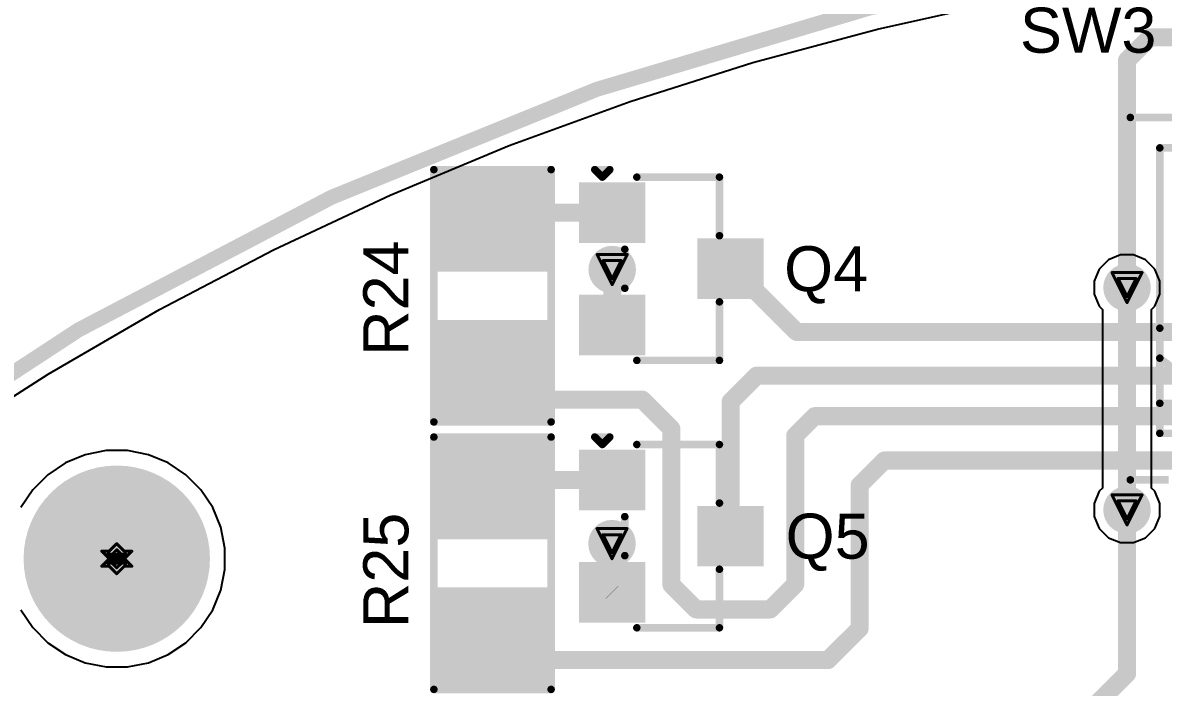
# Model space of a CAD drawing. Header units: inches. Extents: x 29 to 267, y 155 to 337.
# Drawn here: x 63.84 to 83.12, y 264.38 to 275.61 of the extents above; entities that cross this region are included whole.
import ezdxf

# ---------------------------------------------------------------- set-up
doc = ezdxf.new("R2010")
doc.units = ezdxf.units.IN
for name, color, linetype in [('Board Outline', 216, 'Continuous'), ('Bottom Layer', 5, 'Continuous'), ('Bottom Solder', 6, 'Continuous'), ('Drill Drawing', 1, 'Continuous'), ('Pad Holes', 156, 'Continuous'), ('Top Layer', 1, 'Continuous'), ('Top Overlay', 2, 'Continuous'), ('Top Paste', 8, 'Continuous'), ('Top Solder', 216, 'Continuous'), ('Via Holes', 16, 'Continuous')]:
    doc.layers.add(name, color=color, linetype=linetype)
doc.styles.add('Arial', font='', dxfattribs={"height": 0.2})
doc.styles.get('Arial').set_extended_font_data('Arial')

# ---------------------------------------------------------------- blocks, each defined once
blk = doc.blocks.new('SMXS_06K_TP_16')
at = {"layer": 'Top Overlay'}
for points in [[(-3.08, 7.61, 0.127, 0.127, 0), (3.048, 7.61, 0.127, 0.127, 0)], [(-3.08, 7.61, 0.127, 0.127, 0), (-3.08, 6.965, 0.127, 0.127, 0)], [(3.048, 7.61, 0.127, 0.127, 0), (3.048, -7.62, 0.127, 0.127, 0)], [(-2.293, 7.112, 0.127, 0.127, 0), (2.533, 7.112, 0.127, 0.127, 0)], [(-2.293, 7.112, 0.127, 0.127, 0), (-2.293, 5.588, 0.127, 0.127, 0)], [(-1.023, 7.112, 0.127, 0.127, 0), (-1.785, 6.096, 0.127, 0.127, 0)], [(-1.785, 7.112, 0.127, 0.127, 0), (-1.785, 5.588, 0.127, 0.127, 0)], [(-0.515, 7.112, 0.127, 0.127, 0), (-1.531, 5.588, 0.127, 0.127, 0)], [(-0.515, 7.112, 0.127, 0.127, 0), (-0.515, 5.588, 0.127, 0.127, 0)], [(2.533, 7.112, 0.127, 0.127, 0), (2.533, 5.588, 0.127, 0.127, 0)]]:
    blk.add_lwpolyline(points, format="xyseb", dxfattribs=at)
for points in [[(-3.112, 7.61, 0.0635, 0.0635, 1), (-3.048, 7.61, 0.0635, 0.0635, 1)], [(-3.112, 7.61, 0.0635, 0.0635, 1), (-3.048, 7.61, 0.0635, 0.0635, 1)], [(3.016, 7.61, 0.0635, 0.0635, 1), (3.08, 7.61, 0.0635, 0.0635, 1)], [(3.016, 7.61, 0.0635, 0.0635, 1), (3.08, 7.61, 0.0635, 0.0635, 1)], [(-2.325, 7.112, 0.0635, 0.0635, 1), (-2.261, 7.112, 0.0635, 0.0635, 1)], [(-2.325, 7.112, 0.0635, 0.0635, 1), (-2.261, 7.112, 0.0635, 0.0635, 1)], [(-1.817, 7.112, 0.0635, 0.0635, 1), (-1.753, 7.112, 0.0635, 0.0635, 1)], [(-1.055, 7.112, 0.0635, 0.0635, 1), (-0.991, 7.112, 0.0635, 0.0635, 1)], [(-0.547, 7.112, 0.0635, 0.0635, 1), (-0.483, 7.112, 0.0635, 0.0635, 1)], [(-0.547, 7.112, 0.0635, 0.0635, 1), (-0.483, 7.112, 0.0635, 0.0635, 1)], [(2.501, 7.112, 0.0635, 0.0635, 1), (2.565, 7.112, 0.0635, 0.0635, 1)], [(2.501, 7.112, 0.0635, 0.0635, 1), (2.565, 7.112, 0.0635, 0.0635, 1)]]:
    blk.add_lwpolyline(points, format="xyseb", close=True, dxfattribs=at)
blk = doc.blocks.new('R___1206_31')
at = {"layer": 'Top Layer'}
for points in [[(-2.032, 0.889), (-0.508, 0.889), (-0.508, -0.889), (-2.032, -0.889)], [(0.508, 0.889), (2.032, 0.889), (2.032, -0.889), (0.508, -0.889)]]:
    blk.add_hatch(color=1, dxfattribs=at).paths.add_polyline_path(points)
at = {"layer": 'Top Paste'}
for points in [[(-2.032, 0.889), (-0.508, 0.889), (-0.508, -0.889), (-2.032, -0.889)], [(0.508, 0.889), (2.032, 0.889), (2.032, -0.889), (0.508, -0.889)]]:
    blk.add_hatch(color=8, dxfattribs=at).paths.add_polyline_path(points)
at = {"layer": 'Top Solder'}
for points in [[(-2.1336, 0.9906), (-0.4064, 0.9906), (-0.4064, -0.9906), (-2.1336, -0.9906)], [(0.4064, 0.9906), (2.1336, 0.9906), (2.1336, -0.9906), (0.4064, -0.9906)]]:
    blk.add_hatch(color=216, dxfattribs=at).paths.add_polyline_path(points)
at = {"layer": 'Top Overlay'}
for points in [[(2.1336, 0.9906, 0.127, 0.127, 0), (-2.1336, 0.9906, 0.127, 0.127, 0)], [(-2.1336, -0.9906, 0.127, 0.127, 0), (-2.1336, 0.9906, 0.127, 0.127, 0)], [(2.1336, -0.9906, 0.127, 0.127, 0), (2.1336, 0.9906, 0.127, 0.127, 0)], [(2.1336, -0.9906, 0.127, 0.127, 0), (-2.1336, -0.9906, 0.127, 0.127, 0)]]:
    blk.add_lwpolyline(points, format="xyseb", dxfattribs=at)
for points in [[(-2.16535, 0.9906, 0.0635, 0.0635, 1), (-2.10185, 0.9906, 0.0635, 0.0635, 1)], [(-2.16535, 0.9906, 0.0635, 0.0635, 1), (-2.10185, 0.9906, 0.0635, 0.0635, 1)], [(2.10185, 0.9906, 0.0635, 0.0635, 1), (2.16535, 0.9906, 0.0635, 0.0635, 1)], [(2.10185, 0.9906, 0.0635, 0.0635, 1), (2.16535, 0.9906, 0.0635, 0.0635, 1)], [(-2.16535, -0.9906, 0.0635, 0.0635, 1), (-2.10185, -0.9906, 0.0635, 0.0635, 1)], [(-2.16535, -0.9906, 0.0635, 0.0635, 1), (-2.10185, -0.9906, 0.0635, 0.0635, 1)], [(2.10185, -0.9906, 0.0635, 0.0635, 1), (2.16535, -0.9906, 0.0635, 0.0635, 1)], [(2.10185, -0.9906, 0.0635, 0.0635, 1), (2.16535, -0.9906, 0.0635, 0.0635, 1)]]:
    blk.add_lwpolyline(points, format="xyseb", close=True, dxfattribs=at)
blk = doc.blocks.new('R___1206_32')
at = {"layer": 'Top Layer'}
for points in [[(-2.032, 0.889), (-0.508, 0.889), (-0.508, -0.889), (-2.032, -0.889)], [(0.508, 0.889), (2.032, 0.889), (2.032, -0.889), (0.508, -0.889)]]:
    blk.add_hatch(color=1, dxfattribs=at).paths.add_polyline_path(points)
at = {"layer": 'Top Paste'}
for points in [[(-2.032, 0.889), (-0.508, 0.889), (-0.508, -0.889), (-2.032, -0.889)], [(0.508, 0.889), (2.032, 0.889), (2.032, -0.889), (0.508, -0.889)]]:
    blk.add_hatch(color=8, dxfattribs=at).paths.add_polyline_path(points)
at = {"layer": 'Top Solder'}
for points in [[(-2.1336, 0.9906), (-0.4064, 0.9906), (-0.4064, -0.9906), (-2.1336, -0.9906)], [(0.4064, 0.9906), (2.1336, 0.9906), (2.1336, -0.9906), (0.4064, -0.9906)]]:
    blk.add_hatch(color=216, dxfattribs=at).paths.add_polyline_path(points)
at = {"layer": 'Top Overlay'}
for points in [[(2.1336, 0.9906, 0.127, 0.127, 0), (-2.1336, 0.9906, 0.127, 0.127, 0)], [(-2.1336, -0.9906, 0.127, 0.127, 0), (-2.1336, 0.9906, 0.127, 0.127, 0)], [(2.1336, -0.9906, 0.127, 0.127, 0), (2.1336, 0.9906, 0.127, 0.127, 0)], [(2.1336, -0.9906, 0.127, 0.127, 0), (-2.1336, -0.9906, 0.127, 0.127, 0)]]:
    blk.add_lwpolyline(points, format="xyseb", dxfattribs=at)
for points in [[(-2.16535, 0.9906, 0.0635, 0.0635, 1), (-2.10185, 0.9906, 0.0635, 0.0635, 1)], [(-2.16535, 0.9906, 0.0635, 0.0635, 1), (-2.10185, 0.9906, 0.0635, 0.0635, 1)], [(2.10185, 0.9906, 0.0635, 0.0635, 1), (2.16535, 0.9906, 0.0635, 0.0635, 1)], [(2.10185, 0.9906, 0.0635, 0.0635, 1), (2.16535, 0.9906, 0.0635, 0.0635, 1)], [(-2.16535, -0.9906, 0.0635, 0.0635, 1), (-2.10185, -0.9906, 0.0635, 0.0635, 1)], [(-2.16535, -0.9906, 0.0635, 0.0635, 1), (-2.10185, -0.9906, 0.0635, 0.0635, 1)], [(2.10185, -0.9906, 0.0635, 0.0635, 1), (2.16535, -0.9906, 0.0635, 0.0635, 1)], [(2.10185, -0.9906, 0.0635, 0.0635, 1), (2.16535, -0.9906, 0.0635, 0.0635, 1)]]:
    blk.add_lwpolyline(points, format="xyseb", close=True, dxfattribs=at)
blk = doc.blocks.new('SOT_23_62')
at = {"layer": 'Top Layer'}
for points in [[(-0.41, 1.46), (0.41, 1.46), (0.41, 0.54), (-0.41, 0.54)], [(-1.36, -0.54), (-0.54, -0.54), (-0.54, -1.46), (-1.36, -1.46)], [(0.54, -0.54), (1.36, -0.54), (1.36, -1.46), (0.54, -1.46)]]:
    blk.add_hatch(color=1, dxfattribs=at).paths.add_polyline_path(points)
at = {"layer": 'Top Paste'}
for points in [[(-0.41, 1.46), (0.41, 1.46), (0.41, 0.54), (-0.41, 0.54)], [(-1.36, -0.54), (-0.54, -0.54), (-0.54, -1.46), (-1.36, -1.46)], [(0.54, -0.54), (1.36, -0.54), (1.36, -1.46), (0.54, -1.46)]]:
    blk.add_hatch(color=8, dxfattribs=at).paths.add_polyline_path(points)
at = {"layer": 'Top Solder'}
for points in [[(-0.512, 1.562), (0.512, 1.562), (0.512, 0.438), (-0.512, 0.438)], [(-1.462, -0.438), (-0.438, -0.438), (-0.438, -1.562), (-1.462, -1.562)], [(0.438, -0.438), (1.462, -0.438), (1.462, -1.562), (0.438, -1.562)]]:
    blk.add_hatch(color=216, dxfattribs=at).paths.add_polyline_path(points)
at = {"layer": 'Top Overlay'}
for points in [[(-0.559, 0.813, 0.127, 0.127, 0), (-1.549, 0.813, 0.127, 0.127, 0)], [(-1.549, -0.584, 0.127, 0.127, 0), (-1.549, 0.813, 0.127, 0.127, 0)], [(1.549, 0.813, 0.127, 0.127, 0), (0.559, 0.813, 0.127, 0.127, 0)], [(1.549, -0.584, 0.127, 0.127, 0), (1.549, 0.813, 0.127, 0.127, 0)], [(0.33, -0.787, 0.127, 0.127, 0), (-0.33, -0.787, 0.127, 0.127, 0)], [(-1.676, -1.295, 0.127, 0.127, 0), (-1.676, -1.041, 0.127, 0.127, 0)], [(-1.549, -1.168, 0.127, 0.127, 0), (-1.676, -1.041, 0.127, 0.127, 0)], [(-1.676, -1.295, 0.127, 0.127, 0), (-1.549, -1.168, 0.127, 0.127, 0)]]:
    blk.add_lwpolyline(points, format="xyseb", dxfattribs=at)
for points in [[(-1.581, 0.813, 0.0635, 0.0635, 1), (-1.518, 0.813, 0.0635, 0.0635, 1)], [(-1.581, 0.813, 0.0635, 0.0635, 1), (-1.518, 0.813, 0.0635, 0.0635, 1)], [(-0.591, 0.813, 0.0635, 0.0635, 1), (-0.527, 0.813, 0.0635, 0.0635, 1)], [(0.527, 0.813, 0.0635, 0.0635, 1), (0.591, 0.813, 0.0635, 0.0635, 1)], [(1.518, 0.813, 0.0635, 0.0635, 1), (1.581, 0.813, 0.0635, 0.0635, 1)], [(1.518, 0.813, 0.0635, 0.0635, 1), (1.581, 0.813, 0.0635, 0.0635, 1)], [(-1.581, -0.584, 0.0635, 0.0635, 1), (-1.518, -0.584, 0.0635, 0.0635, 1)], [(1.518, -0.584, 0.0635, 0.0635, 1), (1.581, -0.584, 0.0635, 0.0635, 1)], [(-0.362, -0.787, 0.0635, 0.0635, 1), (-0.298, -0.787, 0.0635, 0.0635, 1)], [(0.298, -0.787, 0.0635, 0.0635, 1), (0.362, -0.787, 0.0635, 0.0635, 1)], [(-1.708, -1.041, 0.0635, 0.0635, 1), (-1.645, -1.041, 0.0635, 0.0635, 1)], [(-1.708, -1.041, 0.0635, 0.0635, 1), (-1.645, -1.041, 0.0635, 0.0635, 1)], [(-1.581, -1.168, 0.0635, 0.0635, 1), (-1.518, -1.168, 0.0635, 0.0635, 1)], [(-1.581, -1.168, 0.0635, 0.0635, 1), (-1.518, -1.168, 0.0635, 0.0635, 1)], [(-1.708, -1.295, 0.0635, 0.0635, 1), (-1.645, -1.295, 0.0635, 0.0635, 1)], [(-1.708, -1.295, 0.0635, 0.0635, 1), (-1.645, -1.295, 0.0635, 0.0635, 1)]]:
    blk.add_lwpolyline(points, format="xyseb", close=True, dxfattribs=at)
blk = doc.blocks.new('SOT_23_63')
at = {"layer": 'Top Layer'}
for points in [[(-0.41, 1.46), (0.41, 1.46), (0.41, 0.54), (-0.41, 0.54)], [(-1.36, -0.54), (-0.54, -0.54), (-0.54, -1.46), (-1.36, -1.46)], [(0.54, -0.54), (1.36, -0.54), (1.36, -1.46), (0.54, -1.46)]]:
    blk.add_hatch(color=1, dxfattribs=at).paths.add_polyline_path(points)
at = {"layer": 'Top Paste'}
for points in [[(-0.41, 1.46), (0.41, 1.46), (0.41, 0.54), (-0.41, 0.54)], [(-1.36, -0.54), (-0.54, -0.54), (-0.54, -1.46), (-1.36, -1.46)], [(0.54, -0.54), (1.36, -0.54), (1.36, -1.46), (0.54, -1.46)]]:
    blk.add_hatch(color=8, dxfattribs=at).paths.add_polyline_path(points)
at = {"layer": 'Top Solder'}
for points in [[(-0.512, 1.562), (0.512, 1.562), (0.512, 0.438), (-0.512, 0.438)], [(-1.462, -0.438), (-0.438, -0.438), (-0.438, -1.562), (-1.462, -1.562)], [(0.438, -0.438), (1.462, -0.438), (1.462, -1.562), (0.438, -1.562)]]:
    blk.add_hatch(color=216, dxfattribs=at).paths.add_polyline_path(points)
at = {"layer": 'Top Overlay'}
for points in [[(-0.559, 0.813, 0.127, 0.127, 0), (-1.549, 0.813, 0.127, 0.127, 0)], [(-1.549, -0.584, 0.127, 0.127, 0), (-1.549, 0.813, 0.127, 0.127, 0)], [(1.549, 0.813, 0.127, 0.127, 0), (0.559, 0.813, 0.127, 0.127, 0)], [(1.549, -0.584, 0.127, 0.127, 0), (1.549, 0.813, 0.127, 0.127, 0)], [(0.33, -0.787, 0.127, 0.127, 0), (-0.33, -0.787, 0.127, 0.127, 0)], [(-1.676, -1.295, 0.127, 0.127, 0), (-1.676, -1.041, 0.127, 0.127, 0)], [(-1.549, -1.168, 0.127, 0.127, 0), (-1.676, -1.041, 0.127, 0.127, 0)], [(-1.676, -1.295, 0.127, 0.127, 0), (-1.549, -1.168, 0.127, 0.127, 0)]]:
    blk.add_lwpolyline(points, format="xyseb", dxfattribs=at)
for points in [[(-1.581, 0.813, 0.0635, 0.0635, 1), (-1.518, 0.813, 0.0635, 0.0635, 1)], [(-1.581, 0.813, 0.0635, 0.0635, 1), (-1.518, 0.813, 0.0635, 0.0635, 1)], [(-0.591, 0.813, 0.0635, 0.0635, 1), (-0.527, 0.813, 0.0635, 0.0635, 1)], [(0.527, 0.813, 0.0635, 0.0635, 1), (0.591, 0.813, 0.0635, 0.0635, 1)], [(1.518, 0.813, 0.0635, 0.0635, 1), (1.581, 0.813, 0.0635, 0.0635, 1)], [(1.518, 0.813, 0.0635, 0.0635, 1), (1.581, 0.813, 0.0635, 0.0635, 1)], [(-1.581, -0.584, 0.0635, 0.0635, 1), (-1.518, -0.584, 0.0635, 0.0635, 1)], [(1.518, -0.584, 0.0635, 0.0635, 1), (1.581, -0.584, 0.0635, 0.0635, 1)], [(-0.362, -0.787, 0.0635, 0.0635, 1), (-0.298, -0.787, 0.0635, 0.0635, 1)], [(0.298, -0.787, 0.0635, 0.0635, 1), (0.362, -0.787, 0.0635, 0.0635, 1)], [(-1.708, -1.041, 0.0635, 0.0635, 1), (-1.645, -1.041, 0.0635, 0.0635, 1)], [(-1.708, -1.041, 0.0635, 0.0635, 1), (-1.645, -1.041, 0.0635, 0.0635, 1)], [(-1.581, -1.168, 0.0635, 0.0635, 1), (-1.518, -1.168, 0.0635, 0.0635, 1)], [(-1.581, -1.168, 0.0635, 0.0635, 1), (-1.518, -1.168, 0.0635, 0.0635, 1)], [(-1.708, -1.295, 0.0635, 0.0635, 1), (-1.645, -1.295, 0.0635, 0.0635, 1)], [(-1.708, -1.295, 0.0635, 0.0635, 1), (-1.645, -1.295, 0.0635, 0.0635, 1)]]:
    blk.add_lwpolyline(points, format="xyseb", close=True, dxfattribs=at)

msp = doc.modelspace()

# ---------------------------------------------------------------- hatches: boundary and pattern name
at = {"layer": 'Bottom Layer'}
h = msp.add_hatch(color=5, dxfattribs=at)
edge = h.paths.add_edge_path()
edge.add_arc((73.803, 271.436), 0.3, 0, 360)
h = msp.add_hatch(color=5, dxfattribs=at)
edge = h.paths.add_edge_path()
edge.add_arc((82.504, 271.132), 0.3, 0, 360)
h = msp.add_hatch(color=5, dxfattribs=at)
edge = h.paths.add_edge_path()
edge.add_arc((82.504, 267.373), 0.3, 0, 360)
h = msp.add_hatch(color=5, dxfattribs=at)
edge = h.paths.add_edge_path()
edge.add_arc((73.8, 266.802), 0.3, 0, 360)
at = {"layer": 'Bottom Solder'}
h = msp.add_hatch(color=6, dxfattribs=at)
edge = h.paths.add_edge_path()
edge.add_arc((73.803, 271.436), 0.402, 0, 360)
h = msp.add_hatch(color=6, dxfattribs=at)
edge = h.paths.add_edge_path()
edge.add_arc((82.504, 271.132), 0.402, 0, 360)
h = msp.add_hatch(color=6, dxfattribs=at)
edge = h.paths.add_edge_path()
edge.add_arc((82.504, 267.373), 0.402, 0, 360)
h = msp.add_hatch(color=6, dxfattribs=at)
edge = h.paths.add_edge_path()
edge.add_arc((73.8, 266.802), 0.402, 0, 360)
h = msp.add_hatch(color=6, dxfattribs=at)
edge = h.paths.add_edge_path()
edge.add_arc((65.43, 266.548), 0.102, 0, 360)
at = {"layer": 'Pad Holes'}
h = msp.add_hatch(color=7, dxfattribs=at)
edge = h.paths.add_edge_path()
edge.add_arc((65.43, 266.548), 1.575, 0, 360)
at = {"layer": 'Top Layer'}
h = msp.add_hatch(color=1, dxfattribs=at)
edge = h.paths.add_edge_path()
edge.add_arc((73.803, 271.436), 0.3, 0, 360)
h = msp.add_hatch(color=1, dxfattribs=at)
edge = h.paths.add_edge_path()
edge.add_arc((82.504, 271.132), 0.3, 0, 360)
h = msp.add_hatch(color=1, dxfattribs=at)
edge = h.paths.add_edge_path()
edge.add_arc((82.504, 267.373), 0.3, 0, 360)
h = msp.add_hatch(color=1, dxfattribs=at)
edge = h.paths.add_edge_path()
edge.add_arc((73.8, 266.802), 0.3, 0, 360)
at = {"layer": 'Top Solder'}
h = msp.add_hatch(color=216, dxfattribs=at)
edge = h.paths.add_edge_path()
edge.add_arc((73.803, 271.436), 0.402, 0, 360)
h = msp.add_hatch(color=216, dxfattribs=at)
edge = h.paths.add_edge_path()
edge.add_arc((82.504, 271.132), 0.402, 0, 360)
h = msp.add_hatch(color=216, dxfattribs=at)
edge = h.paths.add_edge_path()
edge.add_arc((82.504, 267.373), 0.402, 0, 360)
h = msp.add_hatch(color=216, dxfattribs=at)
edge = h.paths.add_edge_path()
edge.add_arc((73.8, 266.802), 0.402, 0, 360)
h = msp.add_hatch(color=216, dxfattribs=at)
edge = h.paths.add_edge_path()
edge.add_arc((65.43, 266.548), 0.102, 0, 360)
at = {"layer": 'Via Holes'}
h = msp.add_hatch(color=7, dxfattribs=at)
edge = h.paths.add_edge_path()
edge.add_arc((73.803, 271.436), 0.15, 0, 360)
h = msp.add_hatch(color=7, dxfattribs=at)
edge = h.paths.add_edge_path()
edge.add_arc((82.504, 271.132), 0.15, 0, 360)
h = msp.add_hatch(color=7, dxfattribs=at)
edge = h.paths.add_edge_path()
edge.add_arc((82.504, 267.373), 0.15, 0, 360)
h = msp.add_hatch(color=7, dxfattribs=at)
edge = h.paths.add_edge_path()
edge.add_arc((73.8, 266.802), 0.15, 0, 360)

# ---------------------------------------------------------------- linework, layer by layer
at = {"layer": 'Board Outline'}
msp.add_lwpolyline([(55.145, 191.491, 0.254, 0.254, -2.452185), (125.145, 191.491, 0.254, 0.254, 0)], format="xyseb", dxfattribs=at)
at = {"layer": 'Bottom Layer'}
for p, q in [((78.284, 275.504), (80.409, 275.977)), ((76.182, 274.938), (78.284, 275.504)), ((74.106, 274.28), (76.182, 274.938)), ((72.061, 273.532), (74.106, 274.28)), ((70.051, 272.695), (72.061, 273.532)), ((68.08, 271.771), (70.051, 272.695)), ((66.151, 270.761), (68.08, 271.771)), ((82.191, 271.602), (82.035, 271.446)), ((82.394, 271.686), (82.191, 271.602)), ((82.615, 271.686), (82.394, 271.686)), ((82.818, 271.602), (82.615, 271.686)), ((82.974, 271.446), (82.818, 271.602)), ((82.035, 271.446), (81.95, 271.242)), ((83.058, 271.242), (82.974, 271.446)), ((81.95, 271.242), (81.95, 271.022)), ((83.058, 271.022), (83.058, 271.242)), ((81.95, 271.022), (82.035, 270.818)), ((82.974, 270.818), (83.058, 271.022)), ((82.035, 270.818), (82.09, 270.763)), ((82.919, 270.763), (82.974, 270.818)), ((64.268, 269.668), (66.151, 270.761)), ((82.09, 270.763), (82.09, 267.742)), ((82.919, 267.742), (82.919, 270.763)), ((62.434, 268.493), (64.268, 269.668)), ((64.897, 268.306), (64.564, 268.168)), ((65.25, 268.377), (64.897, 268.306)), ((65.611, 268.377), (65.25, 268.377)), ((65.964, 268.306), (65.611, 268.377)), ((66.297, 268.168), (65.964, 268.306)), ((64.564, 268.168), (64.264, 267.968)), ((66.596, 267.968), (66.297, 268.168)), ((64.264, 267.968), (64.01, 267.714)), ((66.851, 267.714), (66.596, 267.968)), ((64.01, 267.714), (63.81, 267.414)), ((67.051, 267.414), (66.851, 267.714)), ((82.09, 267.742), (82.035, 267.687)), ((82.974, 267.687), (82.919, 267.742)), ((82.035, 267.687), (81.95, 267.483)), ((83.058, 267.483), (82.974, 267.687)), ((67.189, 267.081), (67.051, 267.414)), ((81.95, 267.483), (81.95, 267.263)), ((83.058, 267.263), (83.058, 267.483)), ((81.95, 267.263), (82.035, 267.059)), ((82.974, 267.059), (83.058, 267.263)), ((67.259, 266.728), (67.189, 267.081)), ((82.035, 267.059), (82.191, 266.903)), ((82.818, 266.903), (82.974, 267.059)), ((82.191, 266.903), (82.394, 266.819)), ((82.394, 266.819), (82.615, 266.819)), ((82.615, 266.819), (82.818, 266.903)), ((67.259, 266.367), (67.259, 266.728)), ((67.189, 266.014), (67.259, 266.367)), ((67.051, 265.681), (67.189, 266.014)), ((63.81, 265.681), (64.01, 265.382)), ((66.851, 265.382), (67.051, 265.681)), ((64.01, 265.382), (64.264, 265.127)), ((66.596, 265.127), (66.851, 265.382)), ((64.264, 265.127), (64.564, 264.927)), ((66.297, 264.927), (66.596, 265.127)), ((64.564, 264.927), (64.897, 264.789)), ((65.964, 264.789), (66.297, 264.927)), ((64.897, 264.789), (65.25, 264.719)), ((65.25, 264.719), (65.611, 264.719)), ((65.611, 264.719), (65.964, 264.789))]:
    msp.add_line(p, q, dxfattribs=at)
msp.add_lwpolyline([(82.504, 267.373, 0.305, 0.305, 0), (82.504, 271.132, 0.305, 0.305, 0)], format="xyseb", dxfattribs=at)
for points in [[(82.428, 271.132, 0.152, 0.152, 1), (82.581, 271.132, 0.152, 0.152, 1)], [(82.428, 267.373, 0.152, 0.152, 1), (82.581, 267.373, 0.152, 0.152, 1)]]:
    msp.add_lwpolyline(points, format="xyseb", close=True, dxfattribs=at)
at = {"layer": 'Drill Drawing'}
for points in [[(73.549, 271.69, 0.0508, 0.0508, 0), (74.057, 271.69, 0.0508, 0.0508, 0)], [(73.549, 271.69, 0.0508, 0.0508, 0), (73.803, 271.182, 0.0508, 0.0508, 0)], [(73.651, 271.588, 0.0508, 0.0508, 0), (73.955, 271.588, 0.0508, 0.0508, 0)], [(73.651, 271.588, 0.0508, 0.0508, 0), (73.803, 271.283, 0.0508, 0.0508, 0)], [(73.803, 271.182, 0.0508, 0.0508, 0), (74.057, 271.69, 0.0508, 0.0508, 0)], [(73.803, 271.283, 0.0508, 0.0508, 0), (73.955, 271.588, 0.0508, 0.0508, 0)], [(82.25, 271.386, 0.0508, 0.0508, 0), (82.758, 271.386, 0.0508, 0.0508, 0)], [(82.25, 271.386, 0.0508, 0.0508, 0), (82.504, 270.878, 0.0508, 0.0508, 0)], [(82.504, 270.878, 0.0508, 0.0508, 0), (82.758, 271.386, 0.0508, 0.0508, 0)], [(82.352, 271.285, 0.0508, 0.0508, 0), (82.657, 271.285, 0.0508, 0.0508, 0)], [(82.352, 271.285, 0.0508, 0.0508, 0), (82.504, 270.98, 0.0508, 0.0508, 0)], [(82.504, 270.98, 0.0508, 0.0508, 0), (82.657, 271.285, 0.0508, 0.0508, 0)], [(82.25, 267.627, 0.0508, 0.0508, 0), (82.758, 267.627, 0.0508, 0.0508, 0)], [(82.25, 267.627, 0.0508, 0.0508, 0), (82.504, 267.119, 0.0508, 0.0508, 0)], [(82.352, 267.526, 0.0508, 0.0508, 0), (82.657, 267.526, 0.0508, 0.0508, 0)], [(82.352, 267.526, 0.0508, 0.0508, 0), (82.504, 267.221, 0.0508, 0.0508, 0)], [(82.504, 267.119, 0.0508, 0.0508, 0), (82.758, 267.627, 0.0508, 0.0508, 0)], [(82.504, 267.221, 0.0508, 0.0508, 0), (82.657, 267.526, 0.0508, 0.0508, 0)], [(73.546, 267.056, 0.0508, 0.0508, 0), (74.054, 267.056, 0.0508, 0.0508, 0)], [(73.546, 267.056, 0.0508, 0.0508, 0), (73.8, 266.548, 0.0508, 0.0508, 0)], [(73.647, 266.954, 0.0508, 0.0508, 0), (73.952, 266.954, 0.0508, 0.0508, 0)], [(73.647, 266.954, 0.0508, 0.0508, 0), (73.8, 266.649, 0.0508, 0.0508, 0)], [(73.8, 266.548, 0.0508, 0.0508, 0), (74.054, 267.056, 0.0508, 0.0508, 0)], [(73.8, 266.649, 0.0508, 0.0508, 0), (73.952, 266.954, 0.0508, 0.0508, 0)], [(65.303, 266.675, 0.0508, 0.0508, 0), (65.43, 266.802, 0.0508, 0.0508, 0)], [(65.43, 266.802, 0.0508, 0.0508, 0), (65.557, 266.675, 0.0508, 0.0508, 0)], [(65.176, 266.675, 0.0508, 0.0508, 0), (65.303, 266.548, 0.0508, 0.0508, 0)], [(65.176, 266.675, 0.0508, 0.0508, 0), (65.303, 266.675, 0.0508, 0.0508, 0)], [(65.176, 266.421, 0.0508, 0.0508, 0), (65.303, 266.548, 0.0508, 0.0508, 0)], [(65.278, 266.624, 0.0508, 0.0508, 0), (65.354, 266.548, 0.0508, 0.0508, 0)], [(65.278, 266.624, 0.0508, 0.0508, 0), (65.354, 266.624, 0.0508, 0.0508, 0)], [(65.278, 266.471, 0.0508, 0.0508, 0), (65.354, 266.548, 0.0508, 0.0508, 0)], [(65.354, 266.624, 0.0508, 0.0508, 0), (65.43, 266.7, 0.0508, 0.0508, 0)], [(65.43, 266.7, 0.0508, 0.0508, 0), (65.507, 266.624, 0.0508, 0.0508, 0)], [(65.507, 266.624, 0.0508, 0.0508, 0), (65.583, 266.624, 0.0508, 0.0508, 0)], [(65.507, 266.548, 0.0508, 0.0508, 0), (65.583, 266.624, 0.0508, 0.0508, 0)], [(65.507, 266.548, 0.0508, 0.0508, 0), (65.583, 266.471, 0.0508, 0.0508, 0)], [(65.557, 266.675, 0.0508, 0.0508, 0), (65.684, 266.675, 0.0508, 0.0508, 0)], [(65.557, 266.548, 0.0508, 0.0508, 0), (65.684, 266.675, 0.0508, 0.0508, 0)], [(65.557, 266.548, 0.0508, 0.0508, 0), (65.684, 266.421, 0.0508, 0.0508, 0)], [(65.176, 266.421, 0.0508, 0.0508, 0), (65.303, 266.421, 0.0508, 0.0508, 0)], [(65.278, 266.471, 0.0508, 0.0508, 0), (65.354, 266.471, 0.0508, 0.0508, 0)], [(65.303, 266.421, 0.0508, 0.0508, 0), (65.43, 266.294, 0.0508, 0.0508, 0)], [(65.354, 266.471, 0.0508, 0.0508, 0), (65.43, 266.395, 0.0508, 0.0508, 0)], [(65.43, 266.395, 0.0508, 0.0508, 0), (65.507, 266.471, 0.0508, 0.0508, 0)], [(65.43, 266.294, 0.0508, 0.0508, 0), (65.557, 266.421, 0.0508, 0.0508, 0)], [(65.507, 266.471, 0.0508, 0.0508, 0), (65.583, 266.471, 0.0508, 0.0508, 0)], [(65.557, 266.421, 0.0508, 0.0508, 0), (65.684, 266.421, 0.0508, 0.0508, 0)]]:
    msp.add_lwpolyline(points, format="xyseb", dxfattribs=at)
for points in [[(73.536, 271.69, 0.0254, 0.0254, 1), (73.562, 271.69, 0.0254, 0.0254, 1)], [(73.536, 271.69, 0.0254, 0.0254, 1), (73.562, 271.69, 0.0254, 0.0254, 1)], [(73.638, 271.588, 0.0254, 0.0254, 1), (73.663, 271.588, 0.0254, 0.0254, 1)], [(73.638, 271.588, 0.0254, 0.0254, 1), (73.663, 271.588, 0.0254, 0.0254, 1)], [(73.943, 271.588, 0.0254, 0.0254, 1), (73.968, 271.588, 0.0254, 0.0254, 1)], [(73.943, 271.588, 0.0254, 0.0254, 1), (73.968, 271.588, 0.0254, 0.0254, 1)], [(74.044, 271.69, 0.0254, 0.0254, 1), (74.07, 271.69, 0.0254, 0.0254, 1)], [(74.044, 271.69, 0.0254, 0.0254, 1), (74.07, 271.69, 0.0254, 0.0254, 1)], [(82.238, 271.386, 0.0254, 0.0254, 1), (82.263, 271.386, 0.0254, 0.0254, 1)], [(82.238, 271.386, 0.0254, 0.0254, 1), (82.263, 271.386, 0.0254, 0.0254, 1)], [(82.746, 271.386, 0.0254, 0.0254, 1), (82.771, 271.386, 0.0254, 0.0254, 1)], [(82.746, 271.386, 0.0254, 0.0254, 1), (82.771, 271.386, 0.0254, 0.0254, 1)], [(73.79, 271.283, 0.0254, 0.0254, 1), (73.816, 271.283, 0.0254, 0.0254, 1)], [(73.79, 271.283, 0.0254, 0.0254, 1), (73.816, 271.283, 0.0254, 0.0254, 1)], [(73.79, 271.182, 0.0254, 0.0254, 1), (73.816, 271.182, 0.0254, 0.0254, 1)], [(73.79, 271.182, 0.0254, 0.0254, 1), (73.816, 271.182, 0.0254, 0.0254, 1)], [(82.339, 271.285, 0.0254, 0.0254, 1), (82.365, 271.285, 0.0254, 0.0254, 1)], [(82.339, 271.285, 0.0254, 0.0254, 1), (82.365, 271.285, 0.0254, 0.0254, 1)], [(82.644, 271.285, 0.0254, 0.0254, 1), (82.67, 271.285, 0.0254, 0.0254, 1)], [(82.644, 271.285, 0.0254, 0.0254, 1), (82.67, 271.285, 0.0254, 0.0254, 1)], [(82.492, 270.98, 0.0254, 0.0254, 1), (82.517, 270.98, 0.0254, 0.0254, 1)], [(82.492, 270.98, 0.0254, 0.0254, 1), (82.517, 270.98, 0.0254, 0.0254, 1)], [(82.492, 270.878, 0.0254, 0.0254, 1), (82.517, 270.878, 0.0254, 0.0254, 1)], [(82.492, 270.878, 0.0254, 0.0254, 1), (82.517, 270.878, 0.0254, 0.0254, 1)], [(82.238, 267.627, 0.0254, 0.0254, 1), (82.263, 267.627, 0.0254, 0.0254, 1)], [(82.238, 267.627, 0.0254, 0.0254, 1), (82.263, 267.627, 0.0254, 0.0254, 1)], [(82.339, 267.526, 0.0254, 0.0254, 1), (82.365, 267.526, 0.0254, 0.0254, 1)], [(82.339, 267.526, 0.0254, 0.0254, 1), (82.365, 267.526, 0.0254, 0.0254, 1)], [(82.644, 267.526, 0.0254, 0.0254, 1), (82.67, 267.526, 0.0254, 0.0254, 1)], [(82.644, 267.526, 0.0254, 0.0254, 1), (82.67, 267.526, 0.0254, 0.0254, 1)], [(82.746, 267.627, 0.0254, 0.0254, 1), (82.771, 267.627, 0.0254, 0.0254, 1)], [(82.746, 267.627, 0.0254, 0.0254, 1), (82.771, 267.627, 0.0254, 0.0254, 1)], [(82.492, 267.221, 0.0254, 0.0254, 1), (82.517, 267.221, 0.0254, 0.0254, 1)], [(82.492, 267.221, 0.0254, 0.0254, 1), (82.517, 267.221, 0.0254, 0.0254, 1)], [(82.492, 267.119, 0.0254, 0.0254, 1), (82.517, 267.119, 0.0254, 0.0254, 1)], [(82.492, 267.119, 0.0254, 0.0254, 1), (82.517, 267.119, 0.0254, 0.0254, 1)], [(73.533, 267.056, 0.0254, 0.0254, 1), (73.558, 267.056, 0.0254, 0.0254, 1)], [(73.533, 267.056, 0.0254, 0.0254, 1), (73.558, 267.056, 0.0254, 0.0254, 1)], [(73.635, 266.954, 0.0254, 0.0254, 1), (73.66, 266.954, 0.0254, 0.0254, 1)], [(73.635, 266.954, 0.0254, 0.0254, 1), (73.66, 266.954, 0.0254, 0.0254, 1)], [(73.939, 266.954, 0.0254, 0.0254, 1), (73.965, 266.954, 0.0254, 0.0254, 1)], [(73.939, 266.954, 0.0254, 0.0254, 1), (73.965, 266.954, 0.0254, 0.0254, 1)], [(74.041, 267.056, 0.0254, 0.0254, 1), (74.066, 267.056, 0.0254, 0.0254, 1)], [(74.041, 267.056, 0.0254, 0.0254, 1), (74.066, 267.056, 0.0254, 0.0254, 1)], [(65.418, 266.802, 0.0254, 0.0254, 1), (65.443, 266.802, 0.0254, 0.0254, 1)], [(65.418, 266.802, 0.0254, 0.0254, 1), (65.443, 266.802, 0.0254, 0.0254, 1)], [(65.164, 266.675, 0.0254, 0.0254, 1), (65.189, 266.675, 0.0254, 0.0254, 1)], [(65.164, 266.675, 0.0254, 0.0254, 1), (65.189, 266.675, 0.0254, 0.0254, 1)], [(65.265, 266.624, 0.0254, 0.0254, 1), (65.291, 266.624, 0.0254, 0.0254, 1)], [(65.265, 266.624, 0.0254, 0.0254, 1), (65.291, 266.624, 0.0254, 0.0254, 1)], [(65.291, 266.675, 0.0254, 0.0254, 1), (65.316, 266.675, 0.0254, 0.0254, 1)], [(65.291, 266.675, 0.0254, 0.0254, 1), (65.316, 266.675, 0.0254, 0.0254, 1)], [(65.291, 266.548, 0.0254, 0.0254, 1), (65.316, 266.548, 0.0254, 0.0254, 1)], [(65.291, 266.548, 0.0254, 0.0254, 1), (65.316, 266.548, 0.0254, 0.0254, 1)], [(65.341, 266.624, 0.0254, 0.0254, 1), (65.367, 266.624, 0.0254, 0.0254, 1)], [(65.341, 266.624, 0.0254, 0.0254, 1), (65.367, 266.624, 0.0254, 0.0254, 1)], [(65.341, 266.548, 0.0254, 0.0254, 1), (65.367, 266.548, 0.0254, 0.0254, 1)], [(65.341, 266.548, 0.0254, 0.0254, 1), (65.367, 266.548, 0.0254, 0.0254, 1)], [(65.418, 266.7, 0.0254, 0.0254, 1), (65.443, 266.7, 0.0254, 0.0254, 1)], [(65.418, 266.7, 0.0254, 0.0254, 1), (65.443, 266.7, 0.0254, 0.0254, 1)], [(65.494, 266.624, 0.0254, 0.0254, 1), (65.519, 266.624, 0.0254, 0.0254, 1)], [(65.494, 266.624, 0.0254, 0.0254, 1), (65.519, 266.624, 0.0254, 0.0254, 1)], [(65.494, 266.548, 0.0254, 0.0254, 1), (65.519, 266.548, 0.0254, 0.0254, 1)], [(65.494, 266.548, 0.0254, 0.0254, 1), (65.519, 266.548, 0.0254, 0.0254, 1)], [(65.545, 266.675, 0.0254, 0.0254, 1), (65.57, 266.675, 0.0254, 0.0254, 1)], [(65.545, 266.675, 0.0254, 0.0254, 1), (65.57, 266.675, 0.0254, 0.0254, 1)], [(65.545, 266.548, 0.0254, 0.0254, 1), (65.57, 266.548, 0.0254, 0.0254, 1)], [(65.545, 266.548, 0.0254, 0.0254, 1), (65.57, 266.548, 0.0254, 0.0254, 1)], [(65.57, 266.624, 0.0254, 0.0254, 1), (65.595, 266.624, 0.0254, 0.0254, 1)], [(65.57, 266.624, 0.0254, 0.0254, 1), (65.595, 266.624, 0.0254, 0.0254, 1)], [(65.672, 266.675, 0.0254, 0.0254, 1), (65.697, 266.675, 0.0254, 0.0254, 1)], [(65.672, 266.675, 0.0254, 0.0254, 1), (65.697, 266.675, 0.0254, 0.0254, 1)], [(73.787, 266.649, 0.0254, 0.0254, 1), (73.812, 266.649, 0.0254, 0.0254, 1)], [(73.787, 266.649, 0.0254, 0.0254, 1), (73.812, 266.649, 0.0254, 0.0254, 1)], [(73.787, 266.548, 0.0254, 0.0254, 1), (73.812, 266.548, 0.0254, 0.0254, 1)], [(73.787, 266.548, 0.0254, 0.0254, 1), (73.812, 266.548, 0.0254, 0.0254, 1)], [(65.164, 266.421, 0.0254, 0.0254, 1), (65.189, 266.421, 0.0254, 0.0254, 1)], [(65.164, 266.421, 0.0254, 0.0254, 1), (65.189, 266.421, 0.0254, 0.0254, 1)], [(65.265, 266.471, 0.0254, 0.0254, 1), (65.291, 266.471, 0.0254, 0.0254, 1)], [(65.265, 266.471, 0.0254, 0.0254, 1), (65.291, 266.471, 0.0254, 0.0254, 1)], [(65.291, 266.421, 0.0254, 0.0254, 1), (65.316, 266.421, 0.0254, 0.0254, 1)], [(65.291, 266.421, 0.0254, 0.0254, 1), (65.316, 266.421, 0.0254, 0.0254, 1)], [(65.341, 266.471, 0.0254, 0.0254, 1), (65.367, 266.471, 0.0254, 0.0254, 1)], [(65.341, 266.471, 0.0254, 0.0254, 1), (65.367, 266.471, 0.0254, 0.0254, 1)], [(65.418, 266.395, 0.0254, 0.0254, 1), (65.443, 266.395, 0.0254, 0.0254, 1)], [(65.418, 266.395, 0.0254, 0.0254, 1), (65.443, 266.395, 0.0254, 0.0254, 1)], [(65.494, 266.471, 0.0254, 0.0254, 1), (65.519, 266.471, 0.0254, 0.0254, 1)], [(65.494, 266.471, 0.0254, 0.0254, 1), (65.519, 266.471, 0.0254, 0.0254, 1)], [(65.545, 266.421, 0.0254, 0.0254, 1), (65.57, 266.421, 0.0254, 0.0254, 1)], [(65.545, 266.421, 0.0254, 0.0254, 1), (65.57, 266.421, 0.0254, 0.0254, 1)], [(65.57, 266.471, 0.0254, 0.0254, 1), (65.595, 266.471, 0.0254, 0.0254, 1)], [(65.57, 266.471, 0.0254, 0.0254, 1), (65.595, 266.471, 0.0254, 0.0254, 1)], [(65.672, 266.421, 0.0254, 0.0254, 1), (65.697, 266.421, 0.0254, 0.0254, 1)], [(65.672, 266.421, 0.0254, 0.0254, 1), (65.697, 266.421, 0.0254, 0.0254, 1)], [(65.418, 266.294, 0.0254, 0.0254, 1), (65.443, 266.294, 0.0254, 0.0254, 1)], [(65.418, 266.294, 0.0254, 0.0254, 1), (65.443, 266.294, 0.0254, 0.0254, 1)]]:
    msp.add_lwpolyline(points, format="xyseb", close=True, dxfattribs=at)
at = {"layer": 'Top Layer'}
for points in [[(82.504, 274.976, 0.305, 0.305, 0), (82.89, 275.361, 0.305, 0.305, 0)], [(82.89, 275.361, 0.305, 0.305, 0), (83.82, 275.361, 0.305, 0.305, 0)], [(82.504, 271.132, 0.305, 0.305, 0), (82.504, 274.976, 0.305, 0.305, 0)], [(71.78, 272.263, 0.305, 0.305, 0), (71.918, 272.4, 0.305, 0.305, 0)], [(71.918, 272.4, 0.305, 0.305, 0), (73.803, 272.4, 0.305, 0.305, 0)], [(73.803, 270.5, 0.305, 0.305, 0), (73.803, 271.436, 0.305, 0.305, 0)], [(75.803, 271.45, 0.305, 0.305, 0), (75.853, 271.45, 0.305, 0.305, 0)], [(75.853, 271.45, 0.305, 0.305, 0), (76.921, 270.382, 0.305, 0.305, 0)], [(76.921, 270.382, 0.305, 0.305, 0), (97.436, 270.382, 0.305, 0.305, 0)], [(71.78, 269.723, 0.305, 0.305, 0), (72.264, 269.239, 0.305, 0.305, 0)], [(75.803, 269.201, 0.305, 0.305, 0), (76.245, 269.643, 0.305, 0.305, 0)], [(76.245, 269.643, 0.305, 0.305, 0), (98.562, 269.643, 0.305, 0.305, 0)], [(72.264, 269.239, 0.305, 0.305, 0), (74.309, 269.239, 0.305, 0.305, 0)], [(74.309, 269.239, 0.305, 0.305, 0), (74.803, 268.745, 0.305, 0.305, 0)], [(75.803, 266.929, 0.305, 0.305, 0), (75.803, 269.201, 0.305, 0.305, 0)], [(76.896, 268.628, 0.305, 0.305, 0), (77.225, 268.958, 0.305, 0.305, 0)], [(77.225, 268.958, 0.305, 0.305, 0), (97.843, 268.958, 0.305, 0.305, 0)], [(74.803, 266.109, 0.305, 0.305, 0), (74.803, 268.745, 0.305, 0.305, 0)], [(76.896, 266.111, 0.305, 0.305, 0), (76.896, 268.628, 0.305, 0.305, 0)], [(77.985, 267.791, 0.305, 0.305, 0), (78.402, 268.208, 0.305, 0.305, 0)], [(78.402, 268.208, 0.305, 0.305, 0), (97.531, 268.208, 0.305, 0.305, 0)], [(71.78, 267.741, 0.305, 0.305, 0), (71.918, 267.879, 0.305, 0.305, 0)], [(71.918, 267.879, 0.305, 0.305, 0), (73.803, 267.879, 0.305, 0.305, 0)], [(77.985, 265.368, 0.305, 0.305, 0), (77.985, 267.791, 0.305, 0.305, 0)], [(82.504, 264.603, 0.305, 0.305, 0), (82.504, 267.373, 0.305, 0.305, 0)], [(73.8, 265.982, 0.305, 0.305, 0), (73.8, 266.802, 0.305, 0.305, 0)], [(74.803, 266.109, 0.305, 0.305, 0), (75.223, 265.689, 0.305, 0.305, 0)], [(76.473, 265.689, 0.305, 0.305, 0), (76.896, 266.111, 0.305, 0.305, 0)], [(73.8, 265.982, 0.305, 0.305, 0), (73.803, 265.979, 0.305, 0.305, 0)], [(75.223, 265.689, 0.305, 0.305, 0), (76.473, 265.689, 0.305, 0.305, 0)], [(77.449, 264.833, 0.305, 0.305, 0), (77.985, 265.368, 0.305, 0.305, 0)], [(71.78, 265.201, 0.305, 0.305, 0), (72.149, 264.833, 0.305, 0.305, 0)], [(72.149, 264.833, 0.305, 0.305, 0), (77.449, 264.833, 0.305, 0.305, 0)], [(81.909, 264.008, 0.305, 0.305, 0), (82.504, 264.603, 0.305, 0.305, 0)]]:
    msp.add_lwpolyline(points, format="xyseb", dxfattribs=at)
for points in [[(82.814, 275.361, 0.152, 0.152, 1), (82.966, 275.361, 0.152, 0.152, 1)], [(82.814, 275.361, 0.152, 0.152, 1), (82.966, 275.361, 0.152, 0.152, 1)], [(82.428, 274.976, 0.152, 0.152, 1), (82.581, 274.976, 0.152, 0.152, 1)], [(82.428, 274.976, 0.152, 0.152, 1), (82.581, 274.976, 0.152, 0.152, 1)], [(71.841, 272.4, 0.152, 0.152, 1), (71.994, 272.4, 0.152, 0.152, 1)], [(71.841, 272.4, 0.152, 0.152, 1), (71.994, 272.4, 0.152, 0.152, 1)], [(73.727, 272.4, 0.152, 0.152, 1), (73.879, 272.4, 0.152, 0.152, 1)], [(71.704, 272.263, 0.152, 0.152, 1), (71.857, 272.263, 0.152, 0.152, 1)], [(73.727, 271.436, 0.152, 0.152, 1), (73.879, 271.436, 0.152, 0.152, 1)], [(75.727, 271.45, 0.152, 0.152, 1), (75.879, 271.45, 0.152, 0.152, 1)], [(75.777, 271.45, 0.152, 0.152, 1), (75.929, 271.45, 0.152, 0.152, 1)], [(75.777, 271.45, 0.152, 0.152, 1), (75.929, 271.45, 0.152, 0.152, 1)], [(82.428, 271.132, 0.152, 0.152, 1), (82.581, 271.132, 0.152, 0.152, 1)], [(73.727, 270.5, 0.152, 0.152, 1), (73.879, 270.5, 0.152, 0.152, 1)], [(76.845, 270.382, 0.152, 0.152, 1), (76.997, 270.382, 0.152, 0.152, 1)], [(76.845, 270.382, 0.152, 0.152, 1), (76.997, 270.382, 0.152, 0.152, 1)], [(71.704, 269.723, 0.152, 0.152, 1), (71.857, 269.723, 0.152, 0.152, 1)], [(76.168, 269.643, 0.152, 0.152, 1), (76.321, 269.643, 0.152, 0.152, 1)], [(76.168, 269.643, 0.152, 0.152, 1), (76.321, 269.643, 0.152, 0.152, 1)], [(72.188, 269.239, 0.152, 0.152, 1), (72.34, 269.239, 0.152, 0.152, 1)], [(72.188, 269.239, 0.152, 0.152, 1), (72.34, 269.239, 0.152, 0.152, 1)], [(74.232, 269.239, 0.152, 0.152, 1), (74.385, 269.239, 0.152, 0.152, 1)], [(74.232, 269.239, 0.152, 0.152, 1), (74.385, 269.239, 0.152, 0.152, 1)], [(75.727, 269.201, 0.152, 0.152, 1), (75.879, 269.201, 0.152, 0.152, 1)], [(75.727, 269.201, 0.152, 0.152, 1), (75.879, 269.201, 0.152, 0.152, 1)], [(77.149, 268.958, 0.152, 0.152, 1), (77.302, 268.958, 0.152, 0.152, 1)], [(77.149, 268.958, 0.152, 0.152, 1), (77.302, 268.958, 0.152, 0.152, 1)], [(74.727, 268.745, 0.152, 0.152, 1), (74.879, 268.745, 0.152, 0.152, 1)], [(74.727, 268.745, 0.152, 0.152, 1), (74.879, 268.745, 0.152, 0.152, 1)], [(76.82, 268.628, 0.152, 0.152, 1), (76.972, 268.628, 0.152, 0.152, 1)], [(76.82, 268.628, 0.152, 0.152, 1), (76.972, 268.628, 0.152, 0.152, 1)], [(78.326, 268.208, 0.152, 0.152, 1), (78.478, 268.208, 0.152, 0.152, 1)], [(78.326, 268.208, 0.152, 0.152, 1), (78.478, 268.208, 0.152, 0.152, 1)], [(71.841, 267.879, 0.152, 0.152, 1), (71.994, 267.879, 0.152, 0.152, 1)], [(71.841, 267.879, 0.152, 0.152, 1), (71.994, 267.879, 0.152, 0.152, 1)], [(73.727, 267.879, 0.152, 0.152, 1), (73.879, 267.879, 0.152, 0.152, 1)], [(77.909, 267.791, 0.152, 0.152, 1), (78.061, 267.791, 0.152, 0.152, 1)], [(77.909, 267.791, 0.152, 0.152, 1), (78.061, 267.791, 0.152, 0.152, 1)], [(71.704, 267.741, 0.152, 0.152, 1), (71.857, 267.741, 0.152, 0.152, 1)], [(82.428, 267.373, 0.152, 0.152, 1), (82.581, 267.373, 0.152, 0.152, 1)], [(73.723, 266.802, 0.152, 0.152, 1), (73.876, 266.802, 0.152, 0.152, 1)], [(75.727, 266.929, 0.152, 0.152, 1), (75.879, 266.929, 0.152, 0.152, 1)], [(74.727, 266.109, 0.152, 0.152, 1), (74.879, 266.109, 0.152, 0.152, 1)], [(74.727, 266.109, 0.152, 0.152, 1), (74.879, 266.109, 0.152, 0.152, 1)], [(76.82, 266.111, 0.152, 0.152, 1), (76.972, 266.111, 0.152, 0.152, 1)], [(76.82, 266.111, 0.152, 0.152, 1), (76.972, 266.111, 0.152, 0.152, 1)], [(73.723, 265.982, 0.152, 0.152, 1), (73.876, 265.982, 0.152, 0.152, 1)], [(73.723, 265.982, 0.152, 0.152, 1), (73.876, 265.982, 0.152, 0.152, 1)], [(73.727, 265.979, 0.152, 0.152, 1), (73.879, 265.979, 0.152, 0.152, 1)], [(75.147, 265.689, 0.152, 0.152, 1), (75.299, 265.689, 0.152, 0.152, 1)], [(75.147, 265.689, 0.152, 0.152, 1), (75.299, 265.689, 0.152, 0.152, 1)], [(76.397, 265.689, 0.152, 0.152, 1), (76.549, 265.689, 0.152, 0.152, 1)], [(76.397, 265.689, 0.152, 0.152, 1), (76.549, 265.689, 0.152, 0.152, 1)], [(77.909, 265.368, 0.152, 0.152, 1), (78.061, 265.368, 0.152, 0.152, 1)], [(77.909, 265.368, 0.152, 0.152, 1), (78.061, 265.368, 0.152, 0.152, 1)], [(71.704, 265.201, 0.152, 0.152, 1), (71.857, 265.201, 0.152, 0.152, 1)], [(72.072, 264.833, 0.152, 0.152, 1), (72.225, 264.833, 0.152, 0.152, 1)], [(72.072, 264.833, 0.152, 0.152, 1), (72.225, 264.833, 0.152, 0.152, 1)], [(77.373, 264.833, 0.152, 0.152, 1), (77.526, 264.833, 0.152, 0.152, 1)], [(77.373, 264.833, 0.152, 0.152, 1), (77.526, 264.833, 0.152, 0.152, 1)], [(82.428, 264.603, 0.152, 0.152, 1), (82.581, 264.603, 0.152, 0.152, 1)], [(82.428, 264.603, 0.152, 0.152, 1), (82.581, 264.603, 0.152, 0.152, 1)]]:
    msp.add_lwpolyline(points, format="xyseb", close=True, dxfattribs=at)

# ---------------------------------------------------------------- block references
for name, p, rotation in [('SMXS_06K_TP_16', (90.17, 270.961), 90), ('R___1206_32', (71.78, 270.993), 270), ('SOT_23_63', (74.803, 271.45), 270), ('R___1206_31', (71.78, 266.471), 270), ('SOT_23_62', (74.803, 266.929), 270)]:
    msp.add_blockref(name, p, dxfattribs=dict(rotation=rotation))

# ---------------------------------------------------------------- texts
at = {"layer": 'Top Overlay', "style": 'Arial'}
for s, p in [('SW3', (80.694, 275.103)), ('Q4', (76.708, 271.069)), ('Q5', (76.734, 266.548))]:
    msp.add_text(s, height=0.762, dxfattribs=at).set_placement(p)
for s, p in [('R24', (70.358, 269.977)), ('R25', (70.358, 265.373))]:
    msp.add_text(s, height=0.762, rotation=90, dxfattribs=at).set_placement(p)

doc.saveas('drawing.dxf')
